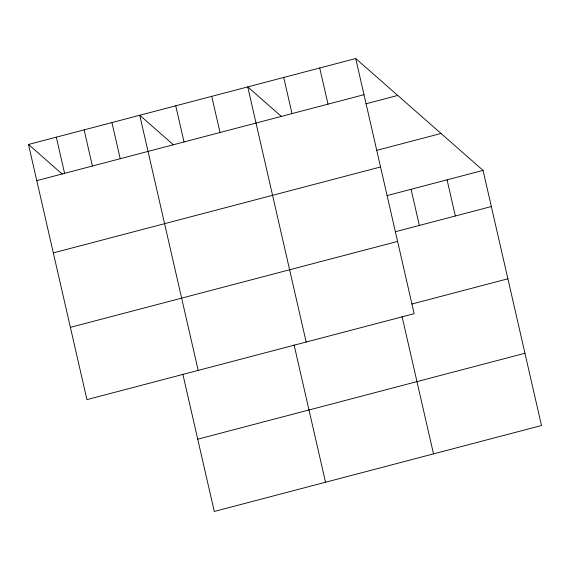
<?xml version="1.0" encoding="UTF-8"?>
<svg xmlns="http://www.w3.org/2000/svg" width="570" height="570" viewBox="0 0 570 570"><rect width="100%" height="100%" fill="white"/><g stroke="black" fill="none" stroke-linecap="round" stroke-linejoin="round"><path stroke-width="0.85" d="M355.716 58.539L414.148 313.685L86.939 399.62L28.5 144.474L355.716 58.539L483.061 170.38L541.5 425.526L214.284 511.461L182.842 374.155M36.779 180.633L363.995 94.691M366.033 103.776L397.739 95.447M376.763 150.352L441.038 133.473M53.331 252.895L380.546 166.96M387.08 195.588L483.061 170.38M395.359 231.741L491.347 206.532M70.388 327.351L397.596 241.416M411.911 304.01L507.899 278.801M197.733 439.199L524.949 353.257M281.48 116.537L247.736 86.897L306.168 342.043M173.501 144.894L139.75 115.254L198.189 370.4M28.5 144.474L62.251 174.114M447.072 179.835L455.352 215.987M411.077 189.283L419.356 225.442M402.071 316.571L433.521 453.884M319.72 67.987L327.999 104.146M283.725 77.442L292.004 113.594M294.091 344.935L325.541 482.241M211.741 96.351L220.02 132.504M175.745 105.806L184.024 141.959M111.941 122.564L120.22 158.716M84.125 129.867L92.404 166.02M56.316 137.171L64.595 173.323"/></g></svg>
